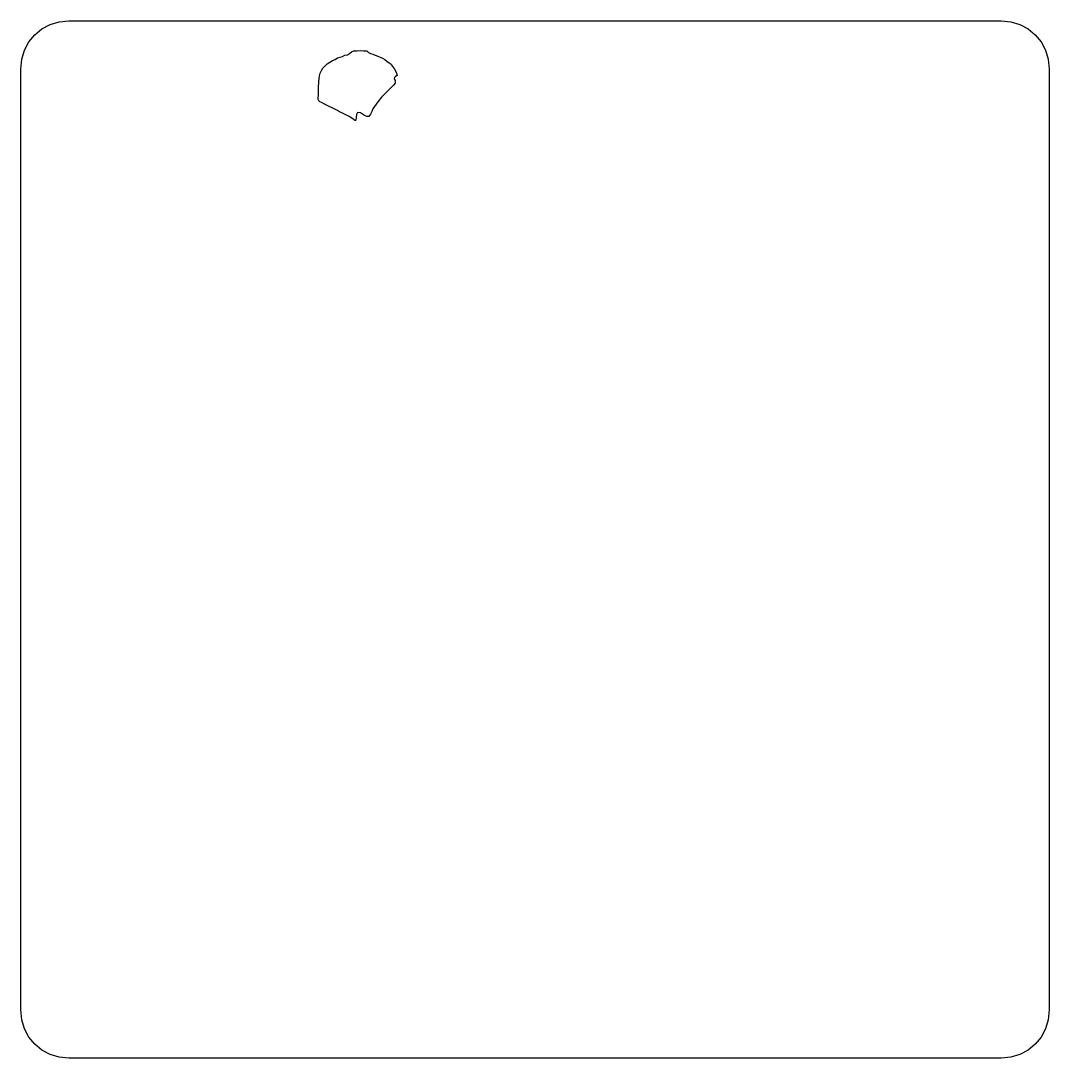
# Model space of a CAD drawing. Extents: x 3.2 to 49.2, y 248.7 to 295.1.
import ezdxf

# ---------------------------------------------------------------- set-up
doc = ezdxf.new("R2010")
doc.units = 0
doc.layers.add('Layer_1', color=7, linetype='CONTINUOUS')

msp = doc.modelspace()

# ---------------------------------------------------------------- linework, layer by layer
at = {"layer": 'Layer_1', "color": 5}
for points in [[(5.359985, 295.142046), (10.571576, 295.142046), (15.783167, 295.142046), (20.994758, 295.142046), (26.206349, 295.142046), (31.41794, 295.142046), (36.629532, 295.142046), (41.841121, 295.142046), (47.052713, 295.142046), (47.488729, 295.098351), (47.894347, 294.972964), (48.261016, 294.774433), (48.580187, 294.511309), (48.843311, 294.192138), (49.041843, 293.825469), (49.167229, 293.419852), (49.210925, 292.983834), (49.210925, 287.723193), (49.210925, 282.462552), (49.210925, 277.201911), (49.210925, 271.94127), (49.210925, 266.68063), (49.210925, 261.419988), (49.210925, 256.159348), (49.210925, 250.898706), (49.167229, 250.46269), (49.041843, 250.057072), (48.843311, 249.690403), (48.580187, 249.371232), (48.261016, 249.108108), (47.894347, 248.909576), (47.488729, 248.78419), (47.052713, 248.740494), (41.841121, 248.740494), (36.629532, 248.740494), (31.41794, 248.740494), (26.206349, 248.740494), (20.994758, 248.740494), (15.783167, 248.740494), (10.571576, 248.740494), (5.359985, 248.740494), (4.923968, 248.78419), (4.51835, 248.909576), (4.151682, 249.108108), (3.832511, 249.371232), (3.569386, 249.690403), (3.370856, 250.057072), (3.245469, 250.46269), (3.201774, 250.898706), (3.201774, 256.159348), (3.201774, 261.419988), (3.201774, 266.68063), (3.201774, 271.94127), (3.201774, 277.201911), (3.201774, 282.462552), (3.201774, 287.723193), (3.201774, 292.983834), (3.245469, 293.419852), (3.370856, 293.825469), (3.569386, 294.192138), (3.832511, 294.511309), (4.151682, 294.774433), (4.51835, 294.972964), (4.923968, 295.098351), (5.359985, 295.142046)], [(18.114653, 290.712228), (18.006599, 290.790978), (17.890026, 290.859978), (17.769997, 290.922823), (17.651574, 290.983105), (17.558166, 291.029379), (17.464007, 291.074503), (17.369939, 291.121782), (17.276808, 291.174525), (17.13346, 291.241944), (16.992054, 291.313243), (16.851316, 291.385791), (16.709967, 291.456961), (16.649954, 291.483681), (16.585946, 291.51885), (16.534668, 291.564511), (16.512843, 291.622705), (16.520319, 291.887515), (16.52558, 292.15256), (16.536271, 292.417202), (16.560039, 292.680799), (16.603146, 292.801562), (16.653648, 292.9186), (16.720433, 293.026169), (16.812386, 293.118527), (16.914327, 293.212064), (17.024924, 293.294581), (17.14427, 293.363082), (17.27246, 293.414576), (17.375596, 293.477234), (17.488224, 293.513647), (17.600173, 293.54709), (17.70127, 293.600837), (17.814359, 293.622057), (17.910162, 293.682463), (18.000858, 293.751339), (18.098625, 293.797974), (18.245533, 293.803404), (18.392897, 293.806678), (18.540037, 293.803997), (18.686272, 293.791607), (18.759557, 293.721243), (18.854358, 293.675134), (18.958485, 293.640291), (19.059744, 293.603724), (19.169562, 293.559066), (19.281805, 293.518246), (19.390635, 293.469832), (19.490214, 293.402395), (19.583536, 293.32814), (19.679542, 293.266903), (19.766573, 293.196524), (19.832966, 293.094846), (19.89992, 293.000514), (19.966197, 292.902662), (20.016292, 292.802181), (20.034699, 292.699962), (19.972433, 292.65435), (19.919503, 292.60125), (19.903653, 292.539619), (19.952626, 292.468415), (19.94695, 292.349419), (19.877175, 292.254428), (19.781446, 292.170014), (19.697909, 292.082747), (19.512976, 291.905088), (19.336414, 291.719195), (19.173313, 291.521876), (19.028762, 291.309942), (18.95538, 291.204277), (18.902402, 291.087878), (18.849406, 290.971388), (18.775968, 290.865449), (18.678446, 290.855896), (18.584485, 290.902113), (18.491466, 290.968343), (18.396767, 291.018829), (18.269726, 291.044203), (18.220858, 290.954488), (18.207591, 290.814741), (18.187353, 290.69002), (18.169407, 290.680402), (18.14846, 290.684991), (18.128783, 290.697643), (18.114653, 290.712228)]]:
    msp.add_lwpolyline(points, close=True, dxfattribs=at)

doc.saveas('drawing.dxf')
